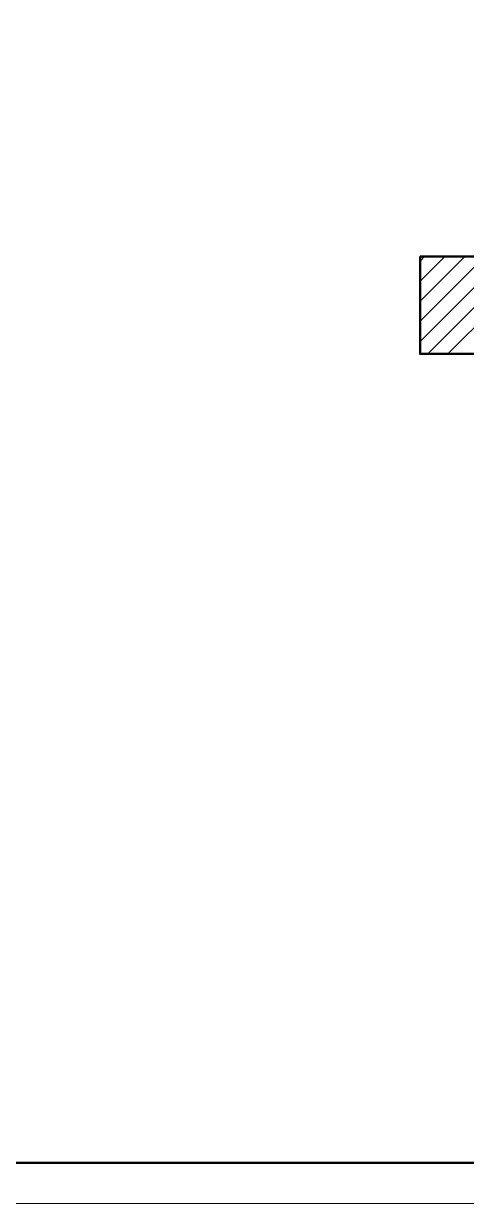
# Model space of a CAD drawing. Header units: inches. Extents: x -122986 to 27550, y -4965 to 6170.
# Drawn here: x 4360.5 to 4415, y 361.7 to 507.1 of the extents above; entities that cross this region are included whole.
import ezdxf

# ---------------------------------------------------------------- set-up
doc = ezdxf.new("R2010")
doc.units = ezdxf.units.IN
doc.header["$LTSCALE"] = 2
doc.header["$MEASUREMENT"] = 0
doc.layers.add('1 mãnh', color=7, linetype='Continuous', lineweight=5)
doc.layers.add('1 Đậm', color=7, linetype='Continuous', lineweight=50)

msp = doc.modelspace()

# ---------------------------------------------------------------- linework, layer by layer
at = {"layer": '1 mãnh', "linetype": 'Continuous', "lineweight": 13, "ltscale": 15}
for p, q in [((4409.304, 477.827), (4409.862, 478.386)), ((4409.304, 475.353), (4412.337, 478.386)), ((4409.304, 472.878), (4414.812, 478.386)), ((4409.304, 470.403), (4417.287, 478.386)), ((4409.304, 467.928), (4419.762, 478.386)), ((4410.237, 466.386), (4422.237, 478.386)), ((4412.712, 466.386), (4424.712, 478.386))]:
    msp.add_line(p, q, dxfattribs=at)
at = {"layer": '1 mãnh', "ltscale": 15}
msp.add_lwpolyline([(3780.506, 361.68), (4969.506, 361.68), (4969.506, 1202.68), (3780.506, 1202.68)], close=True, dxfattribs=at)
at = {"layer": '1 Đậm', "ltscale": 0.2}
msp.add_lwpolyline([(3806.506, 366.68), (4964.506, 366.68), (4964.506, 1196.68), (3806.506, 1196.68)], close=True, dxfattribs=at)
at = {"layer": '1 Đậm', "lineweight": 50, "ltscale": 15}
msp.add_lwpolyline([(4409.304, 478.386), (4409.304, 466.386), (4427.136, 466.386)], dxfattribs=at)
at = {"layer": '1 Đậm', "lineweight": 50}
msp.add_lwpolyline([(4428.388, 478.386), (4409.304, 478.386)], dxfattribs=at)

doc.saveas('drawing.dxf')
